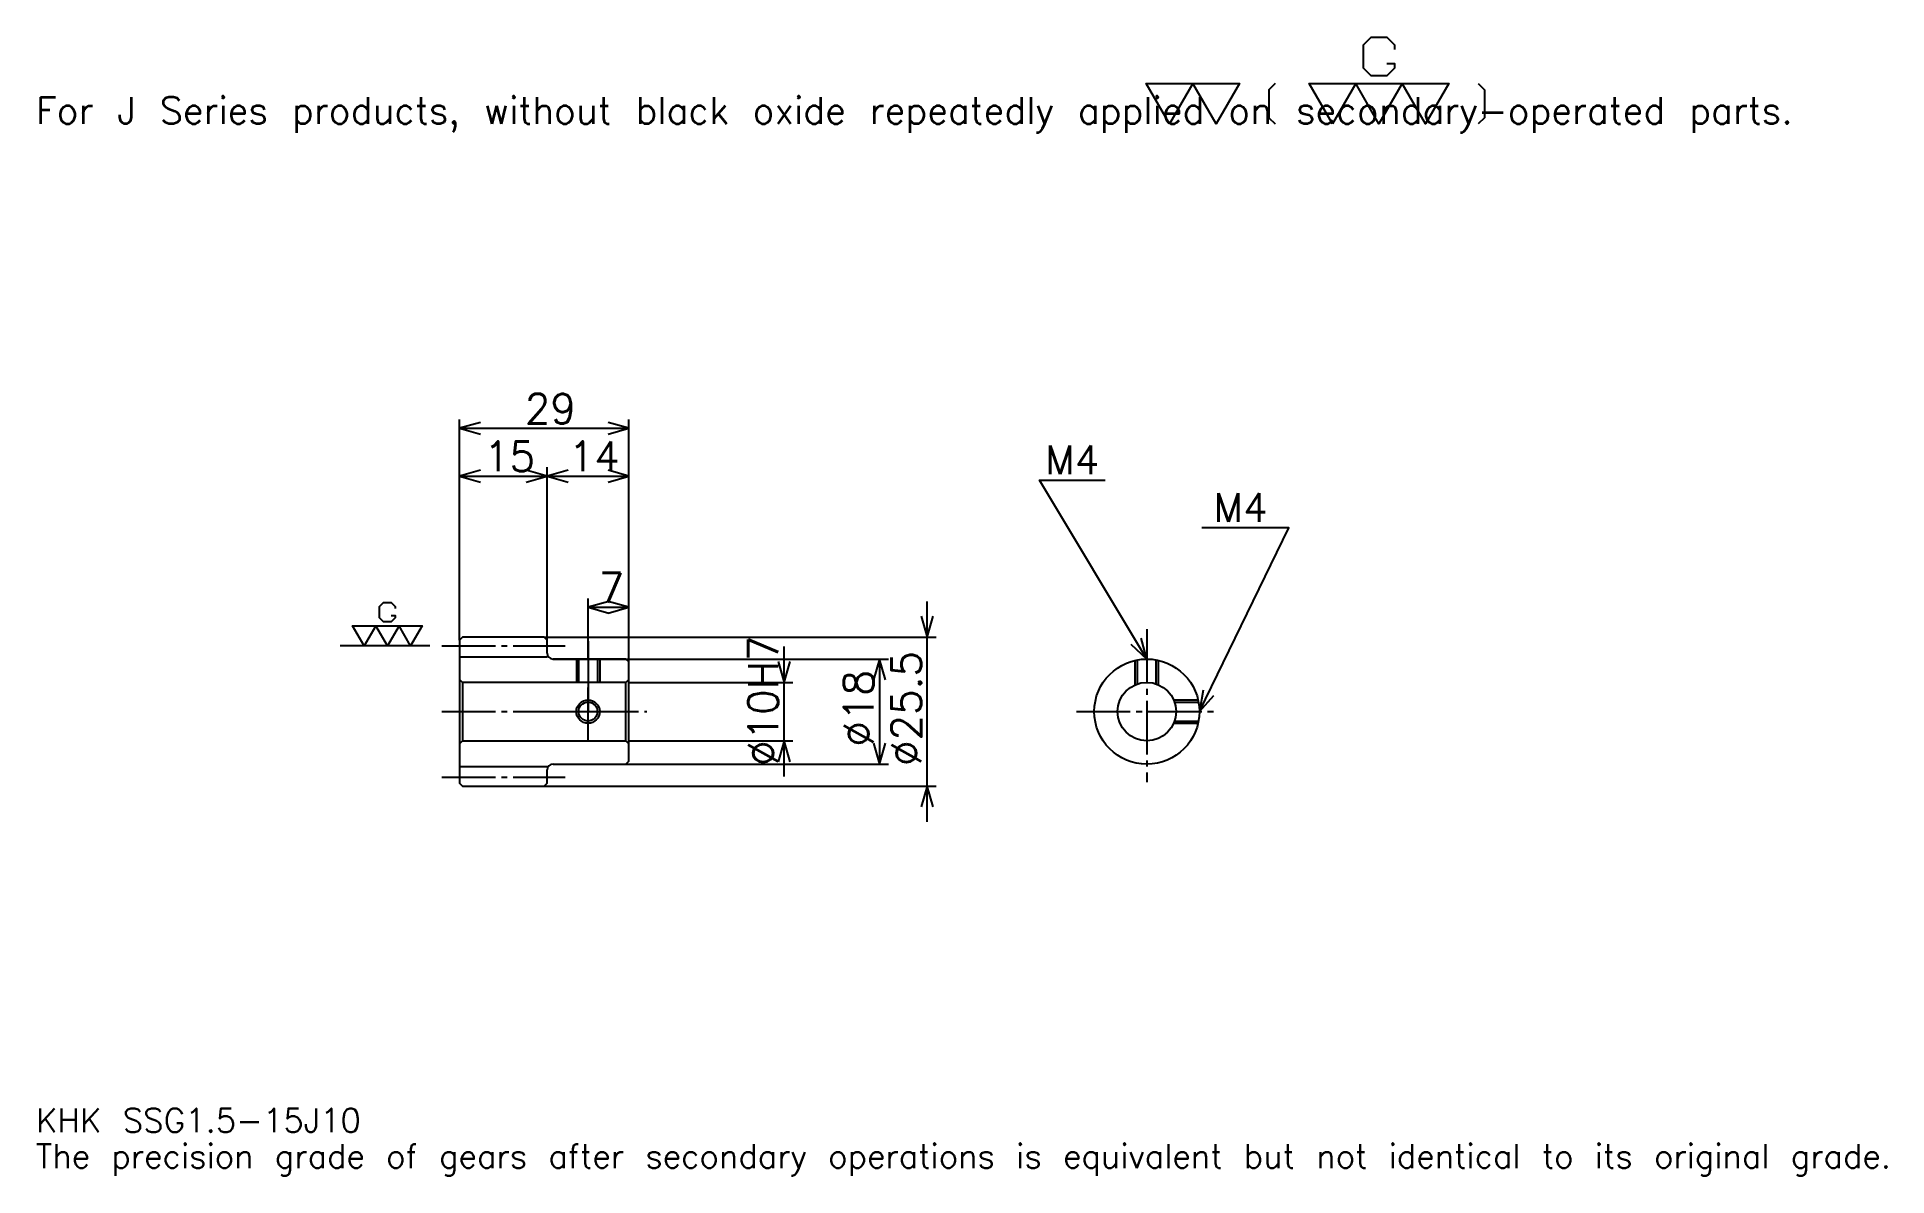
# Model space of a CAD drawing. Extents: x 10 to 327, y 4 to 199.
import ezdxf

# ---------------------------------------------------------------- set-up
doc = ezdxf.new("R2010")
doc.units = 0
doc.linetypes.add('DASHDOT', pattern=[12.260869, 9.195652, -1.021739, 1.021739, -1.021739])
doc.layers.get('0').update_dxf_attribs({"linetype": 'CONTINUOUS'})
doc.layers.add('DASHDOT', color=6, linetype='DASHDOT')
doc.styles.add('KANJI', font='TXT', dxfattribs={"bigfont": 'BIGFONT'})

msp = doc.modelspace()

# ---------------------------------------------------------------- linework, layer by layer
at = {"color": 5}
for p, q in [((82.760864, 96.021744), (82.760864, 133.315216)), ((111.760864, 96.021744), (111.760864, 133.315216)), ((82.760864, 131.782608), (111.760864, 131.782608)), ((82.760864, 123.608704), (97.760864, 123.608704)), ((97.760864, 96.021744), (97.760864, 125.141312)), ((97.760864, 123.608704), (111.760864, 123.608704)), ((104.760864, 96.021744), (104.760864, 102.663048)), ((162.847824, 64.391312), (162.847824, 102.152176)), ((104.760864, 101.13044), (111.760864, 101.13044)), ((82.760864, 95.521744), (82.760864, 96.021744)), ((97.260864, 96.021744), (111.760864, 96.021744)), ((97.760864, 95.521744), (97.760864, 96.021744)), ((104.760864, 92.271744), (104.760864, 96.021744)), ((104.760864, 92.271744), (104.760864, 96.021744)), ((111.760864, 96.021744), (164.380432, 96.021744)), ((111.760864, 91.771744), (111.760864, 96.021744)), ((98.760864, 92.271744), (111.760864, 92.271744)), ((111.760864, 92.271744), (156.206512, 92.271744)), ((138.32608, 72.141312), (138.32608, 94.402176)), ((154.673904, 92.271744), (154.673904, 74.271744)), ((111.760864, 88.271744), (139.858688, 88.271744)), ((111.760864, 78.271744), (139.858688, 78.271744)), ((98.760864, 74.271744), (111.760864, 74.271744)), ((111.760864, 74.271744), (156.206512, 74.271744)), ((97.260864, 70.521744), (111.760864, 70.521744)), ((111.760864, 70.521744), (164.380432, 70.521744))]:
    msp.add_line(p, q, dxfattribs=at)
at = {"color": 7}
msp.add_line((77.652168, 94.521744), (62.32608, 94.521744), dxfattribs=at)
at = {"color": 4}
for p, q in [((82.760864, 92.646744), (97.760864, 92.646744)), ((111.260864, 88.271744), (111.760864, 88.771744)), ((83.260864, 88.271744), (83.260864, 78.271744)), ((111.260864, 78.271744), (111.760864, 77.771744)), ((82.760864, 73.896744), (97.760864, 73.896744))]:
    msp.add_line(p, q, dxfattribs=at)
at = {"color": 7}
for points in [[(241.539124, 194.273468), (242.867386, 194.273468), (242.867386, 193.476517), (241.539124, 192.148254), (238.882599, 192.148254), (237.554352, 193.476517), (237.554352, 197.461304), (238.882599, 198.789566), (241.539124, 198.789566), (242.867386, 197.461304), (242.867386, 196.664337)], [(204.347824, 183.91304), (200.363037, 190.819992), (216.30217, 190.819992), (212.317383, 183.91304), (208.332611, 190.819992), (204.347824, 183.91304)], [(222.41217, 190.819992), (221.349564, 189.757385), (221.349564, 184.975647), (222.41217, 183.91304)], [(232.241302, 183.91304), (228.256516, 190.819992), (252.165222, 190.819992), (248.180435, 183.91304), (244.195648, 190.819992), (240.210876, 183.91304), (236.226089, 190.819992), (232.241302, 183.91304)], [(257.212616, 190.819992), (258.275208, 189.757385), (258.275208, 184.975647), (257.212616, 183.91304)], [(71.061951, 99.701965), (71.726082, 99.701965), (71.726082, 99.303482), (71.061951, 98.639351), (69.733688, 98.639351), (69.069557, 99.303482), (69.069557, 101.295876), (69.733688, 101.960007), (71.061951, 101.960007), (71.726082, 101.295876), (71.726082, 100.8974)], [(66.41304, 94.521744), (64.420647, 97.97522), (76.374992, 97.97522), (74.382607, 94.521744), (72.390213, 97.97522), (70.39782, 94.521744), (68.405426, 97.97522), (66.41304, 94.521744)]]:
    msp.add_lwpolyline(points, dxfattribs=at)
at = {"color": 5}
for points in [[(86.336952, 132.804352), (82.760864, 131.782608), (86.336952, 130.760864)], [(108.184776, 130.760864), (111.760864, 131.782608), (108.184776, 132.804352)], [(86.336952, 124.63044), (82.760864, 123.608704), (86.336952, 122.58696)], [(94.184776, 122.58696), (97.760864, 123.608704), (94.184776, 124.63044)], [(101.336952, 124.63044), (97.760864, 123.608704), (101.336952, 122.58696)], [(108.184776, 122.58696), (111.760864, 123.608704), (108.184776, 124.63044)], [(200.456512, 92.271744), (182.065216, 122.92392), (193.304352, 122.92392)], [(209.456512, 83.271744), (224.782608, 114.75), (209.865204, 114.75)], [(108.336952, 102.152176), (104.760864, 101.13044), (108.336952, 100.108704)], [(108.184776, 100.108704), (111.760864, 101.13044), (108.184776, 102.152176)], [(161.82608, 99.597832), (162.847824, 96.021744), (163.869568, 99.597832)], [(197.740509, 94.812531), (200.456512, 92.271744), (199.492767, 95.863892)], [(155.695648, 88.695656), (154.673904, 92.271744), (153.652161, 88.695656)], [(137.304337, 91.847832), (138.32608, 88.271744), (139.347824, 91.847832)], [(210.103302, 86.934258), (209.456512, 83.271744), (211.940598, 86.039726)], [(139.347824, 74.695656), (138.32608, 78.271744), (137.304337, 74.695656)], [(153.652161, 77.847832), (154.673904, 74.271744), (155.695648, 77.847832)], [(163.869568, 66.945656), (162.847824, 70.521744), (161.82608, 66.945656)]]:
    msp.add_lwpolyline(points, dxfattribs=at)
at = {"color": 4}
for points in [[(97.760864, 93.271744), (97.760864, 95.521744), (97.260864, 96.021744), (83.260864, 96.021744), (82.760864, 95.521744), (82.760864, 77.771744)], [(98.760864, 74.271744), (111.260864, 74.271744), (111.760864, 74.771744), (111.760864, 91.771744), (111.260864, 92.271744), (98.760864, 92.271744)], [(102.760864, 92.271744), (102.760864, 88.271744)], [(103.140862, 92.271744), (103.140862, 88.271744)], [(106.380867, 92.271744), (106.380867, 88.271744)], [(106.760864, 92.271744), (106.760864, 88.271744)], [(198.456512, 87.854317), (198.456512, 92.046707)], [(198.836517, 88.002029), (198.836517, 92.124741)], [(202.076523, 88.002029), (202.076523, 92.124741)], [(202.456512, 87.854317), (202.456512, 92.046707)], [(82.760864, 77.771744), (83.260864, 78.271744), (111.260864, 78.271744), (111.260864, 88.271744), (83.260864, 88.271744), (82.760864, 88.771744)], [(205.039093, 85.271744), (209.231476, 85.271744)], [(205.186798, 84.891747), (209.309509, 84.891747)], [(205.039093, 81.271744), (209.231476, 81.271744)], [(205.186798, 81.651741), (209.309509, 81.651741)], [(82.760864, 77.771744), (82.760864, 71.021744), (83.260864, 70.521744), (97.260864, 70.521744), (97.760864, 71.021744), (97.760864, 73.271744)]]:
    msp.add_lwpolyline(points, dxfattribs=at)
for centre, radius in [((200.456512, 83.271744), 9), ((200.456512, 83.271744), 5), ((104.760864, 83.271744), 1.62)]:
    msp.add_circle(centre, radius, dxfattribs=at)
at = {"color": 7}
msp.add_circle((104.760864, 83.271744), 2, dxfattribs=at)
at = {"color": 4}
for centre, start, end in [((98.760864, 93.271744), 180, 270), ((98.760864, 73.271744), 90, 180)]:
    msp.add_arc(centre, 1, start, end, dxfattribs=at)
at = {"layer": 'DASHDOT', "color": 7}
for p, q in [((200.456512, 97.38044), (200.456512, 71.206528)), ((79.695648, 94.521744), (100.82608, 94.521744)), ((104.760864, 92.271744), (104.760864, 83.271744)), ((79.695648, 83.271744), (114.82608, 83.271744)), ((188.391296, 83.271744), (212.521729, 83.271744)), ((79.695648, 72.021744), (100.82608, 72.021744))]:
    msp.add_line(p, q, dxfattribs=at)
for points in [[(104.760864, 95.33696), (104.760864, 85.206528)], [(104.760864, 78.206528), (104.760864, 88.33696)], [(99.695648, 83.271744), (109.82608, 83.271744)]]:
    msp.add_lwpolyline(points, dxfattribs=at)

# ---------------------------------------------------------------- texts
at = {"color": 7, "style": 'KANJI'}
for s, height, p in [('For J Series products, without black oxide repeatedly applied on secondary-operated parts.', 4.597826, (10.217391, 183.91304)), ('29', 5.108696, (93.940216, 132.600006)), ('15', 5.108696, (86.940216, 124.426086)), ('14', 5.108696, (101.440216, 124.426086)), ('M4', 4.904348, (183.086945, 123.945656)), ('M4', 4.904348, (211.908691, 115.771744)), ('7', 5.108696, (106.60054, 101.94783)), ('KHK SSG1.5-15J10', 4.086957, (10.217391, 11.23913)), ('The precision grade of gears after secondary operations is equivalent but not identical to its original grade.', 4.086957, (10.217391, 5.108696))]:
    msp.add_text(s, height=height, dxfattribs=at).set_placement(p)
for s, p in [('%%c10H7', (137.304337, 73.948372)), ('%%c25.5', (161.82608, 73.948372)), ('%%c18', (153.652161, 77.269028))]:
    msp.add_text(s, height=5.108696, rotation=90, dxfattribs=at).set_placement(p)

doc.saveas('drawing.dxf')
